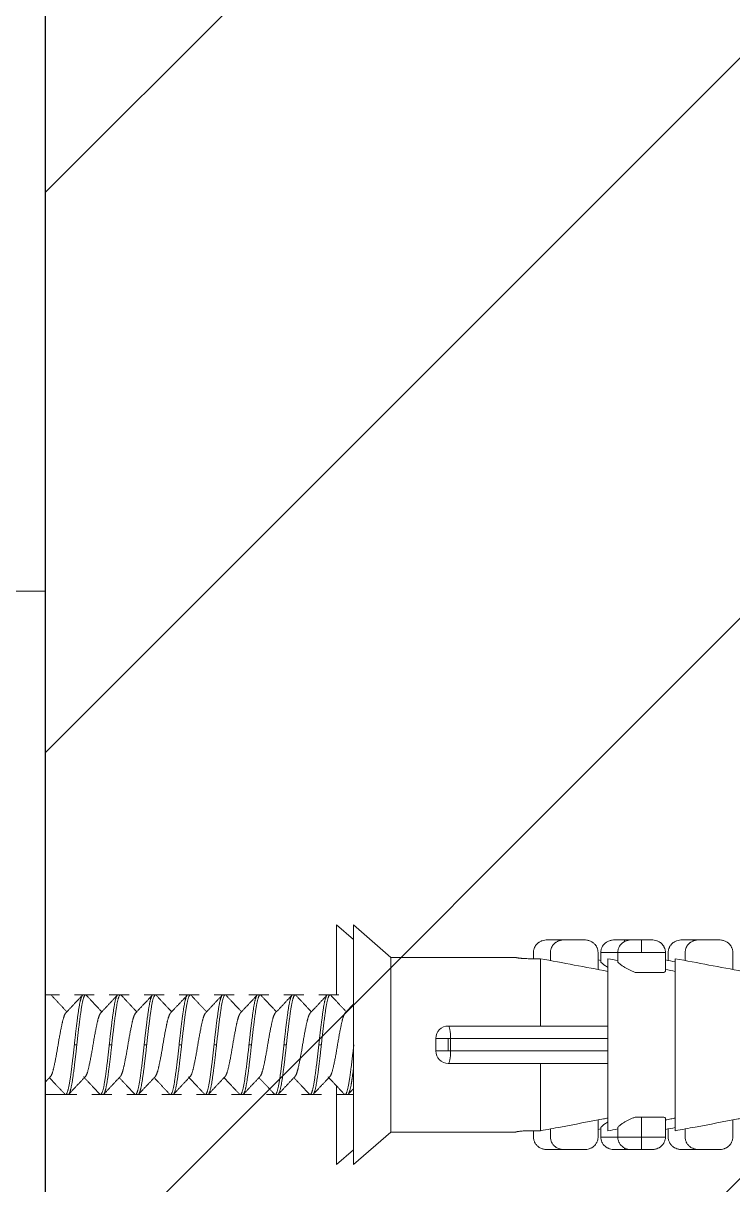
# Model space of a CAD drawing. Header units: millimetres. Extents: x 17284 to 19660, y -6011 to -2651.
# Drawn here: x 19200.48 to 19228.92, y -4526.11 to -4479.57 of the extents above; entities that cross this region are included whole.
import ezdxf

# ---------------------------------------------------------------- set-up
doc = ezdxf.new("R2010")
doc.units = ezdxf.units.MM
doc.layers.add('hatch', color=2, linetype='Continuous')

msp = doc.modelspace()

# ---------------------------------------------------------------- hatches: boundary and pattern name
at = {"layer": 'hatch'}
h = msp.add_hatch(dxfattribs=at)
h.set_pattern_fill('ANSI31', color=256, scale=5)
h.set_pattern_definition([(45, (4064.624, -113.49), (-11.22532, 11.22532), [])])
h.paths.add_polyline_path([(19201.381, -5647.37), (19251.381, -5647.37), (19251.381, -3576.803), (19201.381, -3576.803)])

# ---------------------------------------------------------------- linework, layer by layer
msp.add_line((19201.381, -5647.37), (19201.381, -3505.388))
at = {"linetype": 'Continuous', "lineweight": 18}
for p, q in [((19201.381, -4502.32), (19142.146, -4502.32)), ((19201.381, -4552.671), (19201.381, -4502.32))]:
    msp.add_line(p, q, dxfattribs=at)
at = {"linetype": 'Continuous', "lineweight": 18, "extrusion": (-1, -2.22045e-16, 0)}
for p, q in [((19213.038, -4515.695), (19213.038, -4518.495)), ((19213.718, -4516.284), (19213.038, -4515.695)), ((19213.718, -4515.695), (19213.718, -4520.495)), ((19215.218, -4516.995), (19213.718, -4515.695)), ((19221.488, -4516.295), (19222.168, -4516.295)), ((19222.168, -4516.295), (19222.968, -4516.295)), ((19224.188, -4516.295), (19224.588, -4516.295)), ((19224.588, -4516.295), (19224.873, -4516.295)), ((19224.868, -4516.295), (19225.268, -4516.295)), ((19225.268, -4516.295), (19225.668, -4516.295)), ((19226.888, -4516.295), (19227.568, -4516.295)), ((19227.568, -4516.295), (19228.368, -4516.295)), ((19220.218, -4516.995), (19215.218, -4516.995)), ((19215.218, -4516.995), (19215.218, -4520.495)), ((19220.218, -4516.995), (19220.218, -4516.997)), ((19220.934, -4516.795), (19220.934, -4517.047)), ((19221.614, -4516.795), (19221.614, -4517.122)), ((19223.522, -4516.795), (19223.522, -4517.481)), ((19223.634, -4516.795), (19223.634, -4517.189)), ((19224.314, -4516.795), (19224.314, -4517.189)), ((19226.222, -4516.795), (19226.222, -4517.557)), ((19226.334, -4516.795), (19226.334, -4517.122)), ((19227.014, -4516.795), (19227.014, -4517.122)), ((19228.922, -4516.795), (19228.922, -4517.481)), ((19220.718, -4517.047), (19221.218, -4517.047)), ((19221.218, -4517.047), (19221.218, -4519.745)), ((19223.918, -4517.047), (19223.918, -4520.495)), ((19226.618, -4517.047), (19226.618, -4520.495)), ((19225.016, -4517.595), (19226.16, -4517.595)), ((19201.931, -4518.495), (19201.381, -4518.495)), ((19203.331, -4518.495), (19202.531, -4518.495)), ((19204.731, -4518.495), (19203.931, -4518.495)), ((19206.131, -4518.495), (19205.331, -4518.495)), ((19207.531, -4518.495), (19206.731, -4518.495)), ((19208.931, -4518.495), (19208.131, -4518.495)), ((19210.331, -4518.495), (19209.531, -4518.495)), ((19211.731, -4518.495), (19210.931, -4518.495)), ((19213.131, -4518.495), (19212.331, -4518.495)), ((19217.518, -4519.745), (19223.918, -4519.745)), ((19217.018, -4520.745), (19217.018, -4520.245)), ((19213.718, -4520.495), (19213.718, -4525.295)), ((19215.218, -4520.495), (19215.218, -4523.995)), ((19223.918, -4520.495), (19223.918, -4523.944)), ((19226.618, -4520.495), (19226.618, -4523.944)), ((19223.918, -4521.245), (19217.518, -4521.245)), ((19221.218, -4521.245), (19221.218, -4523.944)), ((19213.038, -4522.153), (19213.038, -4525.295)), ((19201.381, -4522.495), (19202.631, -4522.495)), ((19203.231, -4522.495), (19204.031, -4522.495)), ((19204.631, -4522.495), (19205.431, -4522.495)), ((19206.031, -4522.495), (19206.831, -4522.495)), ((19207.431, -4522.495), (19208.231, -4522.495)), ((19208.831, -4522.495), (19209.631, -4522.495)), ((19210.231, -4522.495), (19211.031, -4522.495)), ((19211.631, -4522.495), (19212.431, -4522.495)), ((19213.031, -4522.495), (19213.718, -4522.495)), ((19223.522, -4524.195), (19223.522, -4523.509)), ((19225.016, -4523.395), (19225.268, -4523.395)), ((19225.268, -4523.395), (19226.16, -4523.395)), ((19226.222, -4524.195), (19226.222, -4523.434)), ((19228.922, -4524.195), (19228.922, -4523.509)), ((19213.718, -4525.295), (19215.218, -4523.995)), ((19215.218, -4523.995), (19220.218, -4523.995)), ((19220.218, -4523.994), (19220.218, -4523.995)), ((19221.218, -4523.944), (19220.718, -4523.944)), ((19220.934, -4524.195), (19220.934, -4523.944)), ((19221.614, -4524.195), (19221.614, -4523.869)), ((19223.634, -4524.195), (19223.634, -4523.802)), ((19224.314, -4524.195), (19224.314, -4523.802)), ((19226.334, -4524.195), (19226.334, -4523.869)), ((19227.014, -4524.195), (19227.014, -4523.869)), ((19213.038, -4525.295), (19213.718, -4524.707)), ((19221.488, -4524.695), (19222.168, -4524.695)), ((19222.168, -4524.695), (19222.968, -4524.695)), ((19224.588, -4524.695), (19224.188, -4524.695)), ((19224.872, -4524.695), (19224.588, -4524.695)), ((19225.268, -4524.695), (19224.868, -4524.695)), ((19225.668, -4524.695), (19225.268, -4524.695)), ((19226.888, -4524.695), (19227.568, -4524.695)), ((19227.568, -4524.695), (19228.368, -4524.695))]:
    msp.add_line(p, q, dxfattribs=at)
at = {"linetype": 'Continuous', "lineweight": 13, "extrusion": (-1, -2.22045e-16, 0)}
for p, q in [((19224.588, -4516.295), (19224.588, -4516.358)), ((19225.268, -4516.295), (19225.268, -4516.795)), ((19224.314, -4516.795), (19223.634, -4516.795)), ((19225.268, -4516.795), (19224.314, -4516.795)), ((19226.222, -4516.795), (19225.268, -4516.795)), ((19217.518, -4520.245), (19217.018, -4520.245)), ((19217.613, -4520.245), (19217.518, -4520.245)), ((19217.518, -4520.745), (19217.518, -4520.245)), ((19223.918, -4520.245), (19217.613, -4520.245)), ((19217.613, -4520.745), (19217.613, -4520.245)), ((19202.631, -4520.495), (19202.531, -4520.495)), ((19204.031, -4520.495), (19203.931, -4520.495)), ((19205.431, -4520.495), (19205.331, -4520.495)), ((19206.831, -4520.495), (19206.731, -4520.495)), ((19208.231, -4520.495), (19208.131, -4520.495)), ((19209.631, -4520.495), (19209.531, -4520.495)), ((19211.031, -4520.495), (19210.931, -4520.495)), ((19212.431, -4520.495), (19212.331, -4520.495)), ((19217.018, -4520.745), (19217.518, -4520.745)), ((19217.518, -4520.745), (19217.613, -4520.745)), ((19217.613, -4520.745), (19223.918, -4520.745)), ((19225.268, -4524.195), (19225.268, -4523.395)), ((19223.634, -4524.195), (19224.314, -4524.195)), ((19224.314, -4524.195), (19225.268, -4524.195)), ((19225.268, -4524.195), (19226.222, -4524.195)), ((19225.268, -4524.695), (19225.268, -4524.195)), ((19224.588, -4524.695), (19224.588, -4524.632))]:
    msp.add_line(p, q, dxfattribs=at)
at = {"linetype": 'Continuous', "lineweight": 18, "extrusion": (0, 0, -1)}
for centre, start, end in [((-19217.518, -4520.245), 0, 90), ((-19217.518, -4520.745), 270, 0)]:
    msp.add_arc(centre, 0.5, start, end, dxfattribs=at)
at = {"linetype": 'Continuous', "lineweight": 13}
for centre, start_param, end_param in [((19217.518, -4520.245), 1.570796, 3.141593), ((19217.518, -4520.745), 0, 1.570796)]:
    msp.add_ellipse(centre, major_axis=(0, -0.5), ratio=0.190423, start_param=start_param, end_param=end_param, dxfattribs=at)
at = {"linetype": 'Continuous', "lineweight": 18}
for points, knots in [([(19221.488, -4516.295), (19221.419, -4516.295), (19221.35, -4516.305), (19221.268, -4516.332), (19221.252, -4516.339), (19221.22, -4516.353), (19221.189, -4516.368), (19221.16, -4516.386), (19221.138, -4516.401), (19221.131, -4516.406), (19221.118, -4516.417), (19221.111, -4516.423), (19221.078, -4516.451), (19221.054, -4516.477), (19221.023, -4516.518), (19221.013, -4516.532), (19220.999, -4516.554), (19220.995, -4516.562), (19220.987, -4516.578), (19220.983, -4516.585), (19220.965, -4516.625), (19220.954, -4516.657), (19220.942, -4516.708), (19220.939, -4516.726), (19220.935, -4516.76), (19220.934, -4516.778), (19220.934, -4516.795)], [0, 0, 0, 0, 0.25, 0.25, 0.3125, 0.3125, 0.375, 0.4375, 0.4375, 0.46875, 0.46875, 0.5, 0.5, 0.625, 0.625, 0.6875, 0.6875, 0.71875, 0.71875, 0.75, 0.75, 0.875, 0.875, 0.9375, 0.9375, 1, 1, 1, 1]), ([(19222.168, -4516.295), (19222.098, -4516.295), (19222.03, -4516.305), (19221.947, -4516.332), (19221.931, -4516.339), (19221.899, -4516.353), (19221.868, -4516.368), (19221.839, -4516.386), (19221.818, -4516.401), (19221.811, -4516.406), (19221.797, -4516.417), (19221.79, -4516.423), (19221.757, -4516.451), (19221.733, -4516.477), (19221.702, -4516.518), (19221.692, -4516.532), (19221.679, -4516.554), (19221.674, -4516.562), (19221.666, -4516.578), (19221.662, -4516.585), (19221.644, -4516.625), (19221.633, -4516.657), (19221.622, -4516.708), (19221.619, -4516.726), (19221.615, -4516.76), (19221.614, -4516.778), (19221.614, -4516.795)], [0, 0, 0, 0, 0.25, 0.25, 0.3125, 0.3125, 0.375, 0.4375, 0.4375, 0.46875, 0.46875, 0.5, 0.5, 0.625, 0.625, 0.6875, 0.6875, 0.71875, 0.71875, 0.75, 0.75, 0.875, 0.875, 0.9375, 0.9375, 1, 1, 1, 1]), ([(19223.522, -4516.795), (19223.522, -4516.76), (19223.518, -4516.726), (19223.507, -4516.675), (19223.502, -4516.659), (19223.491, -4516.626), (19223.484, -4516.609), (19223.463, -4516.562), (19223.445, -4516.533), (19223.418, -4516.498), (19223.413, -4516.491), (19223.402, -4516.478), (19223.384, -4516.458), (19223.353, -4516.428), (19223.326, -4516.407), (19223.298, -4516.387), (19223.283, -4516.378), (19223.237, -4516.352), (19223.206, -4516.338), (19223.156, -4516.322), (19223.14, -4516.317), (19223.106, -4516.309), (19223.089, -4516.305), (19223.037, -4516.298), (19223.003, -4516.295), (19222.968, -4516.295)], [0, 0, 0, 0, 0.125, 0.125, 0.1875, 0.1875, 0.25, 0.25, 0.375, 0.375, 0.40625, 0.40625, 0.4375, 0.5, 0.5625, 0.5625, 0.625, 0.625, 0.75, 0.75, 0.8125, 0.8125, 0.875, 0.875, 1, 1, 1, 1]), ([(19223.634, -4516.795), (19223.634, -4516.76), (19223.638, -4516.726), (19223.649, -4516.675), (19223.654, -4516.659), (19223.665, -4516.626), (19223.672, -4516.609), (19223.694, -4516.562), (19223.711, -4516.533), (19223.738, -4516.498), (19223.743, -4516.491), (19223.754, -4516.478), (19223.772, -4516.458), (19223.803, -4516.428), (19223.83, -4516.407), (19223.859, -4516.387), (19223.873, -4516.378), (19223.919, -4516.352), (19223.95, -4516.338), (19224, -4516.322), (19224.017, -4516.317), (19224.05, -4516.309), (19224.068, -4516.305), (19224.119, -4516.298), (19224.153, -4516.295), (19224.188, -4516.295)], [0, 0, 0, 0, 0.125, 0.125, 0.1875, 0.1875, 0.25, 0.25, 0.375, 0.375, 0.40625, 0.40625, 0.4375, 0.5, 0.5625, 0.5625, 0.625, 0.625, 0.75, 0.75, 0.8125, 0.8125, 0.875, 0.875, 1, 1, 1, 1]), ([(19224.314, -4516.795), (19224.314, -4516.76), (19224.318, -4516.726), (19224.329, -4516.675), (19224.334, -4516.659), (19224.345, -4516.626), (19224.351, -4516.609), (19224.373, -4516.562), (19224.391, -4516.533), (19224.417, -4516.498), (19224.423, -4516.491), (19224.434, -4516.478), (19224.451, -4516.458), (19224.482, -4516.428), (19224.51, -4516.407), (19224.538, -4516.387), (19224.553, -4516.378), (19224.598, -4516.352), (19224.63, -4516.338), (19224.679, -4516.322), (19224.696, -4516.317), (19224.73, -4516.309), (19224.747, -4516.305), (19224.798, -4516.298), (19224.833, -4516.295), (19224.868, -4516.295)], [0, 0, 0, 0, 0.125, 0.125, 0.1875, 0.1875, 0.25, 0.25, 0.375, 0.375, 0.40625, 0.40625, 0.4375, 0.5, 0.5625, 0.5625, 0.625, 0.625, 0.75, 0.75, 0.8125, 0.8125, 0.875, 0.875, 1, 1, 1, 1]), ([(19225.668, -4516.295), (19225.738, -4516.295), (19225.806, -4516.305), (19225.888, -4516.332), (19225.905, -4516.339), (19225.936, -4516.353), (19225.967, -4516.368), (19225.997, -4516.386), (19226.018, -4516.401), (19226.025, -4516.406), (19226.039, -4516.417), (19226.045, -4516.423), (19226.079, -4516.451), (19226.102, -4516.477), (19226.134, -4516.518), (19226.143, -4516.532), (19226.157, -4516.554), (19226.161, -4516.562), (19226.169, -4516.578), (19226.173, -4516.585), (19226.192, -4516.625), (19226.203, -4516.657), (19226.214, -4516.708), (19226.217, -4516.726), (19226.221, -4516.76), (19226.222, -4516.778), (19226.222, -4516.795)], [0, 0, 0, 0, 0.25, 0.25, 0.3125, 0.3125, 0.375, 0.4375, 0.4375, 0.46875, 0.46875, 0.5, 0.5, 0.625, 0.625, 0.6875, 0.6875, 0.71875, 0.71875, 0.75, 0.75, 0.875, 0.875, 0.9375, 0.9375, 1, 1, 1, 1]), ([(19226.888, -4516.295), (19226.819, -4516.295), (19226.75, -4516.305), (19226.668, -4516.332), (19226.652, -4516.339), (19226.62, -4516.353), (19226.589, -4516.368), (19226.56, -4516.386), (19226.538, -4516.401), (19226.531, -4516.406), (19226.518, -4516.417), (19226.511, -4516.423), (19226.478, -4516.451), (19226.454, -4516.477), (19226.423, -4516.518), (19226.413, -4516.532), (19226.399, -4516.554), (19226.395, -4516.562), (19226.387, -4516.578), (19226.383, -4516.585), (19226.365, -4516.625), (19226.354, -4516.657), (19226.342, -4516.708), (19226.339, -4516.726), (19226.335, -4516.76), (19226.334, -4516.778), (19226.334, -4516.795)], [0, 0, 0, 0, 0.25, 0.25, 0.3125, 0.3125, 0.375, 0.4375, 0.4375, 0.46875, 0.46875, 0.5, 0.5, 0.625, 0.625, 0.6875, 0.6875, 0.71875, 0.71875, 0.75, 0.75, 0.875, 0.875, 0.9375, 0.9375, 1, 1, 1, 1]), ([(19227.568, -4516.295), (19227.498, -4516.295), (19227.43, -4516.305), (19227.347, -4516.332), (19227.331, -4516.339), (19227.299, -4516.353), (19227.268, -4516.368), (19227.239, -4516.386), (19227.218, -4516.401), (19227.211, -4516.406), (19227.197, -4516.417), (19227.19, -4516.423), (19227.157, -4516.451), (19227.133, -4516.477), (19227.102, -4516.518), (19227.092, -4516.532), (19227.079, -4516.554), (19227.074, -4516.562), (19227.066, -4516.578), (19227.062, -4516.585), (19227.044, -4516.625), (19227.033, -4516.657), (19227.022, -4516.708), (19227.019, -4516.726), (19227.015, -4516.76), (19227.014, -4516.778), (19227.014, -4516.795)], [0, 0, 0, 0, 0.25, 0.25, 0.3125, 0.3125, 0.375, 0.4375, 0.4375, 0.46875, 0.46875, 0.5, 0.5, 0.625, 0.625, 0.6875, 0.6875, 0.71875, 0.71875, 0.75, 0.75, 0.875, 0.875, 0.9375, 0.9375, 1, 1, 1, 1]), ([(19228.922, -4516.795), (19228.922, -4516.76), (19228.918, -4516.726), (19228.907, -4516.675), (19228.902, -4516.659), (19228.891, -4516.626), (19228.884, -4516.609), (19228.863, -4516.562), (19228.845, -4516.533), (19228.818, -4516.498), (19228.813, -4516.491), (19228.802, -4516.478), (19228.784, -4516.458), (19228.753, -4516.428), (19228.726, -4516.407), (19228.698, -4516.387), (19228.683, -4516.378), (19228.637, -4516.352), (19228.606, -4516.338), (19228.556, -4516.322), (19228.54, -4516.317), (19228.506, -4516.309), (19228.489, -4516.305), (19228.437, -4516.298), (19228.403, -4516.295), (19228.368, -4516.295)], [0, 0, 0, 0, 0.125, 0.125, 0.1875, 0.1875, 0.25, 0.25, 0.375, 0.375, 0.40625, 0.40625, 0.4375, 0.5, 0.5625, 0.5625, 0.625, 0.625, 0.75, 0.75, 0.8125, 0.8125, 0.875, 0.875, 1, 1, 1, 1]), ([(19220.218, -4516.997), (19220.218, -4516.998), (19220.221, -4516.999), (19220.231, -4517.002), (19220.235, -4517.003), (19220.244, -4517.005), (19220.25, -4517.006), (19220.268, -4517.01), (19220.284, -4517.013), (19220.311, -4517.017), (19220.321, -4517.019), (19220.342, -4517.022), (19220.353, -4517.023), (19220.387, -4517.028), (19220.412, -4517.031), (19220.446, -4517.034), (19220.453, -4517.035), (19220.467, -4517.036), (19220.489, -4517.038), (19220.525, -4517.041), (19220.556, -4517.043), (19220.587, -4517.044), (19220.603, -4517.045), (19220.652, -4517.047), (19220.685, -4517.047), (19220.718, -4517.047)], [0, 0, 0, 0, 0.125, 0.125, 0.1875, 0.1875, 0.25, 0.25, 0.375, 0.375, 0.4375, 0.4375, 0.5, 0.5, 0.625, 0.625, 0.65625, 0.65625, 0.6875, 0.75, 0.8125, 0.8125, 0.875, 0.875, 1, 1, 1, 1]), ([(19223.634, -4517.189), (19223.648, -4517.203), (19223.663, -4517.218), (19223.699, -4517.249), (19223.719, -4517.265), (19223.752, -4517.29), (19223.764, -4517.299), (19223.789, -4517.317), (19223.802, -4517.325), (19223.842, -4517.352), (19223.87, -4517.371), (19223.903, -4517.39), (19223.905, -4517.392), (19223.908, -4517.394)], [0, 0, 0, 0, 0.244671, 0.244671, 0.489341, 0.489341, 0.611677, 0.611677, 0.734012, 0.734012, 0.978683, 0.978683, 1, 1, 1, 1]), ([(19224.314, -4517.189), (19224.327, -4517.203), (19224.343, -4517.218), (19224.378, -4517.249), (19224.398, -4517.265), (19224.432, -4517.29), (19224.444, -4517.299), (19224.468, -4517.317), (19224.481, -4517.325), (19224.521, -4517.352), (19224.549, -4517.371), (19224.609, -4517.407), (19224.641, -4517.425), (19224.691, -4517.453), (19224.709, -4517.462), (19224.744, -4517.48), (19224.762, -4517.489), (19224.817, -4517.515), (19224.855, -4517.532), (19224.933, -4517.565), (19224.974, -4517.581), (19225.016, -4517.595)], [0, 0, 0, 0, 0.125, 0.125, 0.25, 0.25, 0.3125, 0.3125, 0.375, 0.375, 0.5, 0.5, 0.625, 0.625, 0.6875, 0.6875, 0.75, 0.75, 0.875, 0.875, 1, 1, 1, 1]), ([(19223.918, -4523.435), (19223.857, -4523.446), (19223.796, -4523.458), (19223.164, -4523.577), (19222.592, -4523.685), (19221.753, -4523.843), (19221.485, -4523.893), (19221.218, -4523.944)], [0, 0, 0, 0, 0.067447, 0.067447, 0.702741, 0.702741, 1, 1, 1, 1]), ([(19224.314, -4523.802), (19224.327, -4523.788), (19224.343, -4523.773), (19224.378, -4523.742), (19224.398, -4523.726), (19224.432, -4523.7), (19224.444, -4523.692), (19224.468, -4523.674), (19224.481, -4523.665), (19224.521, -4523.638), (19224.549, -4523.62), (19224.609, -4523.584), (19224.641, -4523.565), (19224.691, -4523.538), (19224.709, -4523.529), (19224.744, -4523.511), (19224.762, -4523.502), (19224.817, -4523.476), (19224.855, -4523.459), (19224.933, -4523.426), (19224.974, -4523.41), (19225.016, -4523.395)], [0, 0, 0, 0, 0.125, 0.125, 0.25, 0.25, 0.3125, 0.3125, 0.375, 0.375, 0.5, 0.5, 0.625, 0.625, 0.6875, 0.6875, 0.75, 0.75, 0.875, 0.875, 1, 1, 1, 1]), ([(19226.618, -4523.435), (19226.557, -4523.446), (19226.496, -4523.458), (19226.364, -4523.483), (19226.293, -4523.496), (19226.222, -4523.51)], [0, 0, 0, 0, 0.459752, 0.459752, 1, 1, 1, 1]), ([(19229.318, -4523.435), (19229.257, -4523.446), (19229.196, -4523.458), (19228.564, -4523.577), (19227.992, -4523.685), (19227.153, -4523.843), (19226.885, -4523.893), (19226.618, -4523.944)], [0, 0, 0, 0, 0.067447, 0.067447, 0.702741, 0.702741, 1, 1, 1, 1]), ([(19220.718, -4523.944), (19220.685, -4523.944), (19220.652, -4523.944), (19220.604, -4523.946), (19220.588, -4523.946), (19220.557, -4523.948), (19220.541, -4523.949), (19220.496, -4523.952), (19220.467, -4523.954), (19220.427, -4523.959), (19220.413, -4523.96), (19220.388, -4523.963), (19220.376, -4523.964), (19220.341, -4523.969), (19220.321, -4523.972), (19220.298, -4523.976), (19220.293, -4523.976), (19220.285, -4523.978), (19220.273, -4523.98), (19220.255, -4523.983), (19220.244, -4523.986), (19220.235, -4523.988), (19220.231, -4523.989), (19220.221, -4523.992), (19220.218, -4523.993), (19220.218, -4523.994)], [0, 0, 0, 0, 0.125, 0.125, 0.1875, 0.1875, 0.25, 0.25, 0.375, 0.375, 0.4375, 0.4375, 0.5, 0.5, 0.625, 0.625, 0.65625, 0.65625, 0.6875, 0.75, 0.8125, 0.8125, 0.875, 0.875, 1, 1, 1, 1]), ([(19223.634, -4523.802), (19223.648, -4523.788), (19223.663, -4523.773), (19223.699, -4523.742), (19223.719, -4523.726), (19223.752, -4523.7), (19223.764, -4523.692), (19223.789, -4523.674), (19223.802, -4523.665), (19223.842, -4523.638), (19223.87, -4523.62), (19223.903, -4523.6), (19223.905, -4523.599), (19223.908, -4523.597)], [0, 0, 0, 0, 0.244671, 0.244671, 0.489341, 0.489341, 0.611677, 0.611677, 0.734012, 0.734012, 0.978683, 0.978683, 1, 1, 1, 1]), ([(19220.934, -4524.195), (19220.934, -4524.23), (19220.938, -4524.265), (19220.949, -4524.315), (19220.954, -4524.332), (19220.965, -4524.365), (19220.972, -4524.381), (19220.994, -4524.428), (19221.011, -4524.458), (19221.038, -4524.493), (19221.043, -4524.5), (19221.054, -4524.513), (19221.072, -4524.532), (19221.103, -4524.562), (19221.13, -4524.584), (19221.159, -4524.604), (19221.173, -4524.613), (19221.219, -4524.639), (19221.25, -4524.653), (19221.3, -4524.669), (19221.317, -4524.674), (19221.35, -4524.682), (19221.368, -4524.685), (19221.419, -4524.693), (19221.453, -4524.695), (19221.488, -4524.695)], [0, 0, 0, 0, 0.125, 0.125, 0.1875, 0.1875, 0.25, 0.25, 0.375, 0.375, 0.40625, 0.40625, 0.4375, 0.5, 0.5625, 0.5625, 0.625, 0.625, 0.75, 0.75, 0.8125, 0.8125, 0.875, 0.875, 1, 1, 1, 1]), ([(19221.614, -4524.195), (19221.614, -4524.23), (19221.618, -4524.265), (19221.629, -4524.315), (19221.634, -4524.332), (19221.645, -4524.365), (19221.651, -4524.381), (19221.673, -4524.428), (19221.691, -4524.458), (19221.717, -4524.493), (19221.723, -4524.5), (19221.734, -4524.513), (19221.751, -4524.532), (19221.782, -4524.562), (19221.81, -4524.584), (19221.838, -4524.604), (19221.853, -4524.613), (19221.898, -4524.639), (19221.93, -4524.653), (19221.979, -4524.669), (19221.996, -4524.674), (19222.03, -4524.682), (19222.047, -4524.685), (19222.098, -4524.693), (19222.133, -4524.695), (19222.168, -4524.695)], [0, 0, 0, 0, 0.125, 0.125, 0.1875, 0.1875, 0.25, 0.25, 0.375, 0.375, 0.40625, 0.40625, 0.4375, 0.5, 0.5625, 0.5625, 0.625, 0.625, 0.75, 0.75, 0.8125, 0.8125, 0.875, 0.875, 1, 1, 1, 1]), ([(19222.968, -4524.695), (19223.038, -4524.695), (19223.106, -4524.686), (19223.188, -4524.659), (19223.205, -4524.652), (19223.236, -4524.638), (19223.267, -4524.623), (19223.297, -4524.604), (19223.318, -4524.589), (19223.325, -4524.584), (19223.339, -4524.574), (19223.345, -4524.568), (19223.379, -4524.539), (19223.402, -4524.514), (19223.434, -4524.473), (19223.443, -4524.459), (19223.457, -4524.436), (19223.461, -4524.429), (19223.469, -4524.413), (19223.473, -4524.405), (19223.492, -4524.366), (19223.503, -4524.333), (19223.514, -4524.282), (19223.517, -4524.265), (19223.521, -4524.23), (19223.522, -4524.213), (19223.522, -4524.195)], [0, 0, 0, 0, 0.25, 0.25, 0.3125, 0.3125, 0.375, 0.4375, 0.4375, 0.46875, 0.46875, 0.5, 0.5, 0.625, 0.625, 0.6875, 0.6875, 0.71875, 0.71875, 0.75, 0.75, 0.875, 0.875, 0.9375, 0.9375, 1, 1, 1, 1]), ([(19224.188, -4524.695), (19224.119, -4524.695), (19224.05, -4524.686), (19223.968, -4524.659), (19223.952, -4524.652), (19223.92, -4524.638), (19223.889, -4524.623), (19223.86, -4524.604), (19223.838, -4524.589), (19223.831, -4524.584), (19223.818, -4524.574), (19223.811, -4524.568), (19223.778, -4524.539), (19223.754, -4524.514), (19223.723, -4524.473), (19223.713, -4524.459), (19223.699, -4524.436), (19223.695, -4524.429), (19223.687, -4524.413), (19223.683, -4524.405), (19223.665, -4524.366), (19223.654, -4524.333), (19223.642, -4524.282), (19223.639, -4524.265), (19223.635, -4524.23), (19223.634, -4524.213), (19223.634, -4524.195)], [0, 0, 0, 0, 0.25, 0.25, 0.3125, 0.3125, 0.375, 0.4375, 0.4375, 0.46875, 0.46875, 0.5, 0.5, 0.625, 0.625, 0.6875, 0.6875, 0.71875, 0.71875, 0.75, 0.75, 0.875, 0.875, 0.9375, 0.9375, 1, 1, 1, 1]), ([(19224.868, -4524.695), (19224.798, -4524.695), (19224.73, -4524.686), (19224.647, -4524.659), (19224.631, -4524.652), (19224.599, -4524.638), (19224.568, -4524.623), (19224.539, -4524.604), (19224.518, -4524.589), (19224.511, -4524.584), (19224.497, -4524.574), (19224.49, -4524.568), (19224.457, -4524.539), (19224.433, -4524.514), (19224.402, -4524.473), (19224.392, -4524.459), (19224.379, -4524.436), (19224.374, -4524.429), (19224.366, -4524.413), (19224.362, -4524.405), (19224.344, -4524.366), (19224.333, -4524.333), (19224.322, -4524.282), (19224.319, -4524.265), (19224.315, -4524.23), (19224.314, -4524.213), (19224.314, -4524.195)], [0, 0, 0, 0, 0.25, 0.25, 0.3125, 0.3125, 0.375, 0.4375, 0.4375, 0.46875, 0.46875, 0.5, 0.5, 0.625, 0.625, 0.6875, 0.6875, 0.71875, 0.71875, 0.75, 0.75, 0.875, 0.875, 0.9375, 0.9375, 1, 1, 1, 1]), ([(19226.222, -4524.195), (19226.222, -4524.23), (19226.218, -4524.265), (19226.207, -4524.315), (19226.202, -4524.332), (19226.191, -4524.365), (19226.184, -4524.381), (19226.163, -4524.428), (19226.145, -4524.458), (19226.118, -4524.493), (19226.113, -4524.5), (19226.102, -4524.513), (19226.084, -4524.532), (19226.053, -4524.562), (19226.026, -4524.584), (19225.998, -4524.604), (19225.983, -4524.613), (19225.937, -4524.639), (19225.906, -4524.653), (19225.856, -4524.669), (19225.84, -4524.674), (19225.806, -4524.682), (19225.789, -4524.685), (19225.737, -4524.693), (19225.703, -4524.695), (19225.668, -4524.695)], [0, 0, 0, 0, 0.125, 0.125, 0.1875, 0.1875, 0.25, 0.25, 0.375, 0.375, 0.40625, 0.40625, 0.4375, 0.5, 0.5625, 0.5625, 0.625, 0.625, 0.75, 0.75, 0.8125, 0.8125, 0.875, 0.875, 1, 1, 1, 1]), ([(19226.334, -4524.195), (19226.334, -4524.23), (19226.338, -4524.265), (19226.349, -4524.315), (19226.354, -4524.332), (19226.365, -4524.365), (19226.372, -4524.381), (19226.394, -4524.428), (19226.411, -4524.458), (19226.438, -4524.493), (19226.443, -4524.5), (19226.454, -4524.513), (19226.472, -4524.532), (19226.503, -4524.562), (19226.53, -4524.584), (19226.559, -4524.604), (19226.573, -4524.613), (19226.619, -4524.639), (19226.65, -4524.653), (19226.7, -4524.669), (19226.717, -4524.674), (19226.75, -4524.682), (19226.768, -4524.685), (19226.819, -4524.693), (19226.853, -4524.695), (19226.888, -4524.695)], [0, 0, 0, 0, 0.125, 0.125, 0.1875, 0.1875, 0.25, 0.25, 0.375, 0.375, 0.40625, 0.40625, 0.4375, 0.5, 0.5625, 0.5625, 0.625, 0.625, 0.75, 0.75, 0.8125, 0.8125, 0.875, 0.875, 1, 1, 1, 1]), ([(19227.014, -4524.195), (19227.014, -4524.23), (19227.018, -4524.265), (19227.029, -4524.315), (19227.034, -4524.332), (19227.045, -4524.365), (19227.051, -4524.381), (19227.073, -4524.428), (19227.091, -4524.458), (19227.117, -4524.493), (19227.123, -4524.5), (19227.134, -4524.513), (19227.151, -4524.532), (19227.182, -4524.562), (19227.21, -4524.584), (19227.238, -4524.604), (19227.253, -4524.613), (19227.298, -4524.639), (19227.33, -4524.653), (19227.379, -4524.669), (19227.396, -4524.674), (19227.43, -4524.682), (19227.447, -4524.685), (19227.498, -4524.693), (19227.533, -4524.695), (19227.568, -4524.695)], [0, 0, 0, 0, 0.125, 0.125, 0.1875, 0.1875, 0.25, 0.25, 0.375, 0.375, 0.40625, 0.40625, 0.4375, 0.5, 0.5625, 0.5625, 0.625, 0.625, 0.75, 0.75, 0.8125, 0.8125, 0.875, 0.875, 1, 1, 1, 1]), ([(19228.368, -4524.695), (19228.438, -4524.695), (19228.506, -4524.686), (19228.588, -4524.659), (19228.605, -4524.652), (19228.636, -4524.638), (19228.667, -4524.623), (19228.697, -4524.604), (19228.718, -4524.589), (19228.725, -4524.584), (19228.739, -4524.574), (19228.745, -4524.568), (19228.779, -4524.539), (19228.802, -4524.514), (19228.834, -4524.473), (19228.843, -4524.459), (19228.857, -4524.436), (19228.861, -4524.429), (19228.869, -4524.413), (19228.873, -4524.405), (19228.892, -4524.366), (19228.903, -4524.333), (19228.914, -4524.282), (19228.917, -4524.265), (19228.921, -4524.23), (19228.922, -4524.213), (19228.922, -4524.195)], [0, 0, 0, 0, 0.25, 0.25, 0.3125, 0.3125, 0.375, 0.4375, 0.4375, 0.46875, 0.46875, 0.5, 0.5, 0.625, 0.625, 0.6875, 0.6875, 0.71875, 0.71875, 0.75, 0.75, 0.875, 0.875, 0.9375, 0.9375, 1, 1, 1, 1])]:
    msp.add_open_spline(points, degree=3, knots=knots, dxfattribs=at)
for points, degree in [([(19221.218, -4517.047), (19222.118, -4517.216), (19223.018, -4517.386), (19223.918, -4517.556)], 3), ([(19223.522, -4517.1), (19223.559, -4517.108), (19223.597, -4517.115), (19223.634, -4517.122)], 3), ([(19223.918, -4517.047), (19224.05, -4517.072), (19224.182, -4517.097), (19224.314, -4517.122)], 3), ([(19226.222, -4517.1), (19226.354, -4517.125), (19226.486, -4517.15), (19226.618, -4517.175)], 3), ([(19226.222, -4517.481), (19226.354, -4517.506), (19226.486, -4517.531), (19226.618, -4517.556)], 3), ([(19226.618, -4517.047), (19227.518, -4517.216), (19228.418, -4517.386), (19229.318, -4517.556)], 3), ([(19226.16, -4517.595), (19226.185, -4517.583), (19226.205, -4517.57), (19226.222, -4517.557)], 3), ([(19202.231, -4519.175), (19201.92, -4518.845), (19201.61, -4518.513)], 2), ([(19202.853, -4518.513), (19202.522, -4518.867), (19202.19, -4519.219)], 2), ([(19203.631, -4519.175), (19203.318, -4518.843), (19203.007, -4518.509)], 2), ([(19204.259, -4518.506), (19203.927, -4518.861), (19203.593, -4519.215)], 2), ([(19205.031, -4519.175), (19204.717, -4518.841), (19204.404, -4518.506)], 2), ([(19205.652, -4518.513), (19205.321, -4518.868), (19204.989, -4519.22)], 2), ([(19206.431, -4519.175), (19206.12, -4518.844), (19205.809, -4518.512)], 2), ([(19207.059, -4518.506), (19206.728, -4518.86), (19206.395, -4519.214)], 2), ([(19207.831, -4519.175), (19207.519, -4518.843), (19207.208, -4518.51)], 2), ([(19208.453, -4518.512), (19208.122, -4518.867), (19207.789, -4519.22)], 2), ([(19209.231, -4519.175), (19208.917, -4518.841), (19208.604, -4518.506)], 2), ([(19209.859, -4518.506), (19209.528, -4518.86), (19209.195, -4519.213)], 2), ([(19210.631, -4519.175), (19210.319, -4518.843), (19210.007, -4518.51)], 2), ([(19211.254, -4518.511), (19210.923, -4518.866), (19210.59, -4519.219)], 2), ([(19212.031, -4519.175), (19211.719, -4518.844), (19211.409, -4518.512)], 2), ([(19212.658, -4518.507), (19212.327, -4518.861), (19211.995, -4519.213)], 2), ([(19213.431, -4519.175), (19213.117, -4518.842), (19212.805, -4518.507)], 2), ([(19213.718, -4518.87), (19213.554, -4519.045), (19213.39, -4519.219)], 2), ([(19201.381, -4521.975), (19201.476, -4521.874), (19201.572, -4521.773)], 2), ([(19201.531, -4521.816), (19201.846, -4522.15), (19202.159, -4522.484)], 2), ([(19202.304, -4522.484), (19202.635, -4522.13), (19202.968, -4521.777)], 2), ([(19202.931, -4521.816), (19203.244, -4522.147), (19203.555, -4522.48)], 2), ([(19203.71, -4522.478), (19204.04, -4522.124), (19204.372, -4521.772)], 2), ([(19204.331, -4521.816), (19204.645, -4522.149), (19204.957, -4522.483)], 2), ([(19205.107, -4522.481), (19205.439, -4522.126), (19205.772, -4521.772)], 2), ([(19205.731, -4521.816), (19206.044, -4522.148), (19206.356, -4522.481)], 2), ([(19206.504, -4522.485), (19206.835, -4522.13), (19207.168, -4521.777)], 2), ([(19207.131, -4521.816), (19207.444, -4522.147), (19207.755, -4522.481)], 2), ([(19207.908, -4522.48), (19208.239, -4522.126), (19208.57, -4521.775)], 2), ([(19208.531, -4521.816), (19208.845, -4522.149), (19209.157, -4522.483)], 2), ([(19209.308, -4522.48), (19209.639, -4522.125), (19209.972, -4521.772)], 2), ([(19209.931, -4521.816), (19210.243, -4522.146), (19210.553, -4522.479)], 2), ([(19210.704, -4522.484), (19211.036, -4522.129), (19211.37, -4521.775)], 2), ([(19211.331, -4521.816), (19211.646, -4522.149), (19211.958, -4522.484)], 2), ([(19212.106, -4522.482), (19212.436, -4522.129), (19212.768, -4521.777)], 2), ([(19212.731, -4521.816), (19213.043, -4522.146), (19213.352, -4522.478)], 2), ([(19213.509, -4522.478), (19213.614, -4522.367), (19213.718, -4522.256)], 2), ([(19225.016, -4523.395), (19225.14, -4523.395), (19225.264, -4523.395), (19225.386, -4523.395)], 3), ([(19226.16, -4523.395), (19226.185, -4523.408), (19226.205, -4523.421), (19226.222, -4523.434)], 3), ([(19223.634, -4523.869), (19223.597, -4523.876), (19223.559, -4523.883), (19223.522, -4523.89)], 3), ([(19224.314, -4523.869), (19224.182, -4523.894), (19224.05, -4523.919), (19223.918, -4523.944)], 3), ([(19226.618, -4523.816), (19226.486, -4523.841), (19226.354, -4523.865), (19226.222, -4523.89)], 3)]:
    msp.add_open_spline(points, degree=degree, dxfattribs=at)
for points, weights, knots in [([(19202.531, -4520.495), (19202.619, -4519.667), (19202.706, -4519.081), (19202.778, -4518.602), (19202.853, -4518.513)], [1, 0.923879532511, 1, 0.936905762166, 0.978405807031], [0, 0, 0, 0.546785, 0.546785, 1, 1, 1]), ([(19202.631, -4520.495), (19202.719, -4519.667), (19202.806, -4519.081), (19202.894, -4518.495), (19202.981, -4518.495), (19202.994, -4518.495), (19203.007, -4518.509)], [1, 0.923879532511, 1, 0.923879532511, 1, 0.988306138301, 0.980205171022], [0, 0, 0, 0.464334, 0.464334, 0.928668, 0.928668, 1, 1, 1]), ([(19203.931, -4520.495), (19204.019, -4519.667), (19204.106, -4519.081), (19204.181, -4518.581), (19204.259, -4518.506)], [1, 0.923879532511, 1, 0.934241363567, 0.982097327995], [0, 0, 0, 0.536516, 0.536516, 1, 1, 1]), ([(19204.031, -4520.495), (19204.119, -4519.667), (19204.206, -4519.081), (19204.294, -4518.495), (19204.381, -4518.495), (19204.392, -4518.495), (19204.404, -4518.506)], [1, 0.923879532511, 1, 0.923879532511, 1, 0.989785720568, 0.982312661935], [0, 0, 0, 0.468563, 0.468563, 0.937126, 0.937126, 1, 1, 1]), ([(19205.331, -4520.495), (19205.419, -4519.667), (19205.506, -4519.081), (19205.578, -4518.604), (19205.652, -4518.513)], [1, 0.923879532511, 1, 0.937048504482, 0.97821856572], [0, 0, 0, 0.547346, 0.547346, 1, 1, 1]), ([(19205.431, -4520.495), (19205.519, -4519.667), (19205.606, -4519.081), (19205.694, -4518.495), (19205.781, -4518.495), (19205.795, -4518.495), (19205.809, -4518.512)], [1, 0.923879532511, 1, 0.923879532511, 1, 0.987311810546, 0.978853499255], [0, 0, 0, 0.461534, 0.461534, 0.923069, 0.923069, 1, 1, 1]), ([(19206.731, -4520.495), (19206.819, -4519.667), (19206.906, -4519.081), (19206.981, -4518.579), (19207.059, -4518.506)], [1, 0.923879532511, 1, 0.933975146727, 0.982486669636], [0, 0, 0, 0.535512, 0.535512, 1, 1, 1]), ([(19206.831, -4520.495), (19206.919, -4519.667), (19207.006, -4519.081), (19207.094, -4518.495), (19207.181, -4518.495), (19207.194, -4518.495), (19207.208, -4518.51)], [1, 0.923879532511, 1, 0.923879532511, 1, 0.987906291345, 0.979655380662], [0, 0, 0, 0.463204, 0.463204, 0.926408, 0.926408, 1, 1, 1]), ([(19208.131, -4520.495), (19208.219, -4519.667), (19208.306, -4519.081), (19208.378, -4518.602), (19208.453, -4518.513)], [1, 0.923879532511, 1, 0.936800972622, 0.978543945557], [0, 0, 0, 0.546373, 0.546373, 1, 1, 1]), ([(19208.231, -4520.495), (19208.319, -4519.667), (19208.406, -4519.081), (19208.494, -4518.495), (19208.581, -4518.495), (19208.592, -4518.495), (19208.604, -4518.506)], [1, 0.923879532511, 1, 0.923879532511, 1, 0.989633321982, 0.982090273841], [0, 0, 0, 0.468124, 0.468124, 0.936247, 0.936247, 1, 1, 1]), ([(19209.531, -4520.495), (19209.619, -4519.667), (19209.706, -4519.081), (19209.781, -4518.579), (19209.859, -4518.506)], [1, 0.923879532511, 1, 0.934017808594, 0.982424026151], [0, 0, 0, 0.535672, 0.535672, 1, 1, 1]), ([(19209.631, -4520.495), (19209.719, -4519.667), (19209.806, -4519.081), (19209.894, -4518.495), (19209.981, -4518.495), (19209.994, -4518.495), (19210.007, -4518.51)], [1, 0.923879532511, 1, 0.923879532511, 1, 0.988196449664, 0.980053512698], [0, 0, 0, 0.464023, 0.464023, 0.928047, 0.928047, 1, 1, 1]), ([(19210.931, -4520.495), (19211.019, -4519.667), (19211.106, -4519.081), (19211.179, -4518.596), (19211.254, -4518.511)], [1, 0.923879532511, 1, 0.936163531801, 0.979396681185], [0, 0, 0, 0.543885, 0.543885, 1, 1, 1]), ([(19211.031, -4520.495), (19211.119, -4519.667), (19211.206, -4519.081), (19211.294, -4518.495), (19211.381, -4518.495), (19211.395, -4518.495), (19211.409, -4518.512)], [1, 0.923879532511, 1, 0.923879532511, 1, 0.987368739607, 0.9789294855], [0, 0, 0, 0.461694, 0.461694, 0.923388, 0.923388, 1, 1, 1]), ([(19212.331, -4520.495), (19212.419, -4519.667), (19212.506, -4519.081), (19212.581, -4518.582), (19212.658, -4518.507)], [1, 0.923879532511, 1, 0.934427118148, 0.981827868126], [0, 0, 0, 0.53722, 0.53722, 1, 1, 1]), ([(19212.431, -4520.495), (19212.519, -4519.667), (19212.606, -4519.081), (19212.694, -4518.495), (19212.781, -4518.495), (19212.793, -4518.495), (19212.805, -4518.508)], [1, 0.923879532511, 1, 0.923879532511, 1, 0.989148006276, 0.9813902071], [0, 0, 0, 0.466731, 0.466731, 0.933461, 0.933461, 1, 1, 1]), ([(19201.56, -4521.784), (19201.635, -4521.726), (19201.706, -4521.415), (19201.794, -4521.034), (19201.881, -4520.495), (19201.969, -4519.957), (19202.056, -4519.576), (19202.121, -4519.296), (19202.189, -4519.22)], [0.978405862908, 0.93690571969, 1, 0.923879532511, 1, 0.923879532511, 1, 0.942890431012, 0.971474052767], [0, 0, 0, 0.231586, 0.231586, 0.510983, 0.510983, 0.790381, 0.790381, 1, 1, 1]), ([(19202.904, -4521.785), (19202.918, -4521.795), (19202.931, -4521.795), (19203.019, -4521.795), (19203.106, -4521.415), (19203.194, -4521.034), (19203.281, -4520.495), (19203.369, -4519.957), (19203.456, -4519.576), (19203.521, -4519.294), (19203.59, -4519.219)], [0.979050668778, 0.987459267614, 1, 0.923879532511, 1, 0.923879532511, 1, 0.923879532511, 1, 0.942424286746, 0.97194637691], [0, 0, 0, 0.042016, 0.042016, 0.297044, 0.297044, 0.552073, 0.552073, 0.807102, 0.807102, 1, 1, 1]), ([(19204.377, -4521.767), (19204.444, -4521.687), (19204.506, -4521.415), (19204.594, -4521.034), (19204.681, -4520.495), (19204.769, -4519.957), (19204.856, -4519.576), (19204.929, -4519.259), (19205.005, -4519.205)], [0.970072397592, 0.944346305833, 1, 0.923879532511, 1, 0.923879532511, 1, 0.935811628185, 0.979876587233], [0, 0, 0, 0.204547, 0.204547, 0.484316, 0.484316, 0.764085, 0.764085, 1, 1, 1]), ([(19205.769, -4521.776), (19205.84, -4521.704), (19205.906, -4521.415), (19205.994, -4521.034), (19206.081, -4520.495), (19206.169, -4519.957), (19206.256, -4519.576), (19206.328, -4519.264), (19206.403, -4519.207)], [0.973442484351, 0.941016187704, 1, 0.923879532511, 1, 0.923879532511, 1, 0.936791562395, 0.978556378799], [0, 0, 0, 0.21493, 0.21493, 0.492303, 0.492303, 0.769676, 0.769676, 1, 1, 1]), ([(19207.104, -4521.785), (19207.118, -4521.795), (19207.131, -4521.795), (19207.219, -4521.795), (19207.306, -4521.415), (19207.394, -4521.034), (19207.481, -4520.495), (19207.569, -4519.957), (19207.656, -4519.576), (19207.719, -4519.302), (19207.786, -4519.223)], [0.978986668102, 0.987411497035, 1, 0.923879532511, 1, 0.923879532511, 1, 0.923879532511, 1, 0.94391817938, 0.970473018986], [0, 0, 0, 0.042381, 0.042381, 0.298651, 0.298651, 0.554922, 0.554922, 0.811192, 0.811192, 1, 1, 1]), ([(19208.566, -4521.779), (19208.638, -4521.712), (19208.706, -4521.415), (19208.794, -4521.034), (19208.881, -4520.495), (19208.969, -4519.957), (19209.056, -4519.576), (19209.122, -4519.29), (19209.192, -4519.217)], [0.975054195693, 0.93959836411, 1, 0.923879532511, 1, 0.923879532511, 1, 0.941644335278, 0.972762204219], [0, 0, 0, 0.222886, 0.222886, 0.503775, 0.503775, 0.784664, 0.784664, 1, 1, 1]), ([(19209.976, -4521.768), (19210.043, -4521.689), (19210.106, -4521.415), (19210.194, -4521.034), (19210.281, -4520.495), (19210.369, -4519.957), (19210.456, -4519.576), (19210.529, -4519.259), (19210.605, -4519.205)], [0.97052701498, 0.943861251558, 1, 0.923879532511, 1, 0.923879532511, 1, 0.93575426384, 0.979955434298], [0, 0, 0, 0.205919, 0.205919, 0.485132, 0.485132, 0.764344, 0.764344, 1, 1, 1]), ([(19211.364, -4521.781), (19211.437, -4521.716), (19211.506, -4521.415), (19211.594, -4521.034), (19211.681, -4520.495), (19211.769, -4519.957), (19211.856, -4519.576), (19211.927, -4519.27), (19212.001, -4519.208)], [0.976101834565, 0.938723142251, 1, 0.923879532511, 1, 0.923879532511, 1, 0.937818860973, 0.977226537103], [0, 0, 0, 0.22226, 0.22226, 0.49836, 0.49836, 0.77446, 0.77446, 1, 1, 1]), ([(19212.706, -4521.787), (19212.719, -4521.795), (19212.731, -4521.795), (19212.819, -4521.795), (19212.906, -4521.415), (19212.994, -4521.034), (19213.081, -4520.495), (19213.169, -4519.957), (19213.256, -4519.576), (19213.319, -4519.301), (19213.387, -4519.222)], [0.980549328751, 0.988553377406, 1, 0.923879532511, 1, 0.923879532511, 1, 0.923879532511, 1, 0.943861060439, 0.970527196543], [0, 0, 0, 0.038678, 0.038678, 0.295888, 0.295888, 0.553098, 0.553098, 0.810307, 0.810307, 1, 1, 1]), ([(19202.159, -4522.484), (19202.17, -4522.495), (19202.181, -4522.495), (19202.269, -4522.495), (19202.356, -4521.91), (19202.444, -4521.324), (19202.531, -4520.495)], [0.982124948693, 0.989657139179, 1, 0.923879532511, 1, 0.923879532511, 1], [0, 0, 0, 0.063616, 0.063616, 0.531808, 0.531808, 1, 1, 1]), ([(19202.304, -4522.484), (19202.381, -4522.41), (19202.456, -4521.91), (19202.544, -4521.324), (19202.631, -4520.495)], [0.982173361476, 0.934189174126, 1, 0.923879532511, 1], [0, 0, 0, 0.463681, 0.463681, 1, 1, 1]), ([(19203.555, -4522.48), (19203.568, -4522.495), (19203.581, -4522.495), (19203.669, -4522.495), (19203.756, -4521.91), (19203.844, -4521.324), (19203.931, -4520.495)], [0.979616719618, 0.987877942307, 1, 0.923879532511, 1, 0.923879532511, 1], [0, 0, 0, 0.073752, 0.073752, 0.536876, 0.536876, 1, 1, 1]), ([(19203.71, -4522.478), (19203.785, -4522.389), (19203.856, -4521.91), (19203.944, -4521.324), (19204.031, -4520.495)], [0.97855032306, 0.936796145303, 1, 0.923879532511, 1], [0, 0, 0, 0.453646, 0.453646, 1, 1, 1]), ([(19204.957, -4522.483), (19204.969, -4522.495), (19204.981, -4522.495), (19205.069, -4522.495), (19205.156, -4521.91), (19205.244, -4521.324), (19205.331, -4520.495)], [0.981193368961, 0.989009982719, 1, 0.923879532511, 1, 0.923879532511, 1], [0, 0, 0, 0.067328, 0.067328, 0.533664, 0.533664, 1, 1, 1]), ([(19205.107, -4522.481), (19205.183, -4522.397), (19205.256, -4521.91), (19205.344, -4521.324), (19205.431, -4520.495)], [0.979870171933, 0.93581630111, 1, 0.923879532511, 1], [0, 0, 0, 0.457461, 0.457461, 1, 1, 1]), ([(19206.355, -4522.481), (19206.369, -4522.495), (19206.381, -4522.495), (19206.469, -4522.495), (19206.556, -4521.91), (19206.644, -4521.324), (19206.731, -4520.495)], [0.980126045295, 0.98824896676, 1, 0.923879532511, 1, 0.923879532511, 1], [0, 0, 0, 0.071656, 0.071656, 0.535828, 0.535828, 1, 1, 1]), ([(19206.504, -4522.485), (19206.581, -4522.411), (19206.656, -4521.91), (19206.744, -4521.324), (19206.831, -4520.495)], [0.982277635622, 0.934117759464, 1, 0.923879532511, 1], [0, 0, 0, 0.463951, 0.463951, 1, 1, 1]), ([(19207.755, -4522.481), (19207.768, -4522.495), (19207.781, -4522.495), (19207.869, -4522.495), (19207.956, -4521.91), (19208.044, -4521.324), (19208.131, -4520.495)], [0.979811799573, 0.988020674321, 1, 0.923879532511, 1, 0.923879532511, 1], [0, 0, 0, 0.072947, 0.072947, 0.536473, 0.536473, 1, 1, 1]), ([(19207.908, -4522.48), (19207.984, -4522.394), (19208.056, -4521.91), (19208.144, -4521.324), (19208.231, -4520.495)], [0.979358260405, 0.936191912776, 1, 0.923879532511, 1], [0, 0, 0, 0.456005, 0.456005, 1, 1, 1]), ([(19209.157, -4522.482), (19209.169, -4522.495), (19209.181, -4522.495), (19209.269, -4522.495), (19209.356, -4521.91), (19209.444, -4521.324), (19209.531, -4520.495)], [0.980903539732, 0.988805462807, 1, 0.923879532511, 1, 0.923879532511, 1], [0, 0, 0, 0.068495, 0.068495, 0.534248, 0.534248, 1, 1, 1]), ([(19209.308, -4522.48), (19209.384, -4522.395), (19209.456, -4521.91), (19209.544, -4521.324), (19209.631, -4520.495)], [0.979435594882, 0.936134818531, 1, 0.923879532511, 1], [0, 0, 0, 0.456227, 0.456227, 1, 1, 1]), ([(19210.553, -4522.479), (19210.568, -4522.495), (19210.581, -4522.495), (19210.669, -4522.495), (19210.756, -4521.91), (19210.844, -4521.324), (19210.931, -4520.495)], [0.978758476062, 0.987240438707, 1, 0.923879532511, 1, 0.923879532511, 1], [0, 0, 0, 0.07733, 0.07733, 0.538665, 0.538665, 1, 1, 1]), ([(19210.704, -4522.484), (19210.782, -4522.408), (19210.856, -4521.91), (19210.944, -4521.324), (19211.031, -4520.495)], [0.981780002179, 0.934460246303, 1, 0.923879532511, 1], [0, 0, 0, 0.462655, 0.462655, 1, 1, 1]), ([(19211.958, -4522.484), (19211.97, -4522.495), (19211.981, -4522.495), (19212.069, -4522.495), (19212.156, -4521.91), (19212.244, -4521.324), (19212.331, -4520.495)], [0.981697447284, 0.989362055696, 1, 0.923879532511, 1, 0.923879532511, 1], [0, 0, 0, 0.065312, 0.065312, 0.532656, 0.532656, 1, 1, 1]), ([(19212.106, -4522.482), (19212.183, -4522.403), (19212.256, -4521.91), (19212.344, -4521.324), (19212.431, -4520.495)], [0.980856555219, 0.935107371476, 1, 0.923879532511, 1], [0, 0, 0, 0.460189, 0.460189, 1, 1, 1]), ([(19213.352, -4522.478), (19213.367, -4522.495), (19213.381, -4522.495), (19213.469, -4522.495), (19213.556, -4521.91), (19213.644, -4521.324), (19213.731, -4520.495)], [0.978293598761, 0.986888327091, 1, 0.923879532511, 1, 0.923879532511, 1], [0, 0, 0, 0.079295, 0.079295, 0.539648, 0.539648, 1, 1, 1]), ([(19213.51, -4522.478), (19213.585, -4522.389), (19213.656, -4521.91), (19213.685, -4521.717), (19213.716, -4521.48)], [0.97858789252, 0.936767726668, 1, 0.973638522162, 0.965535668758], [0, 0, 0, 0.705767, 0.705767, 1, 1, 1])]:
    msp.add_rational_spline(points, weights, degree=2, knots=knots, dxfattribs=at)

doc.saveas('drawing.dxf')
